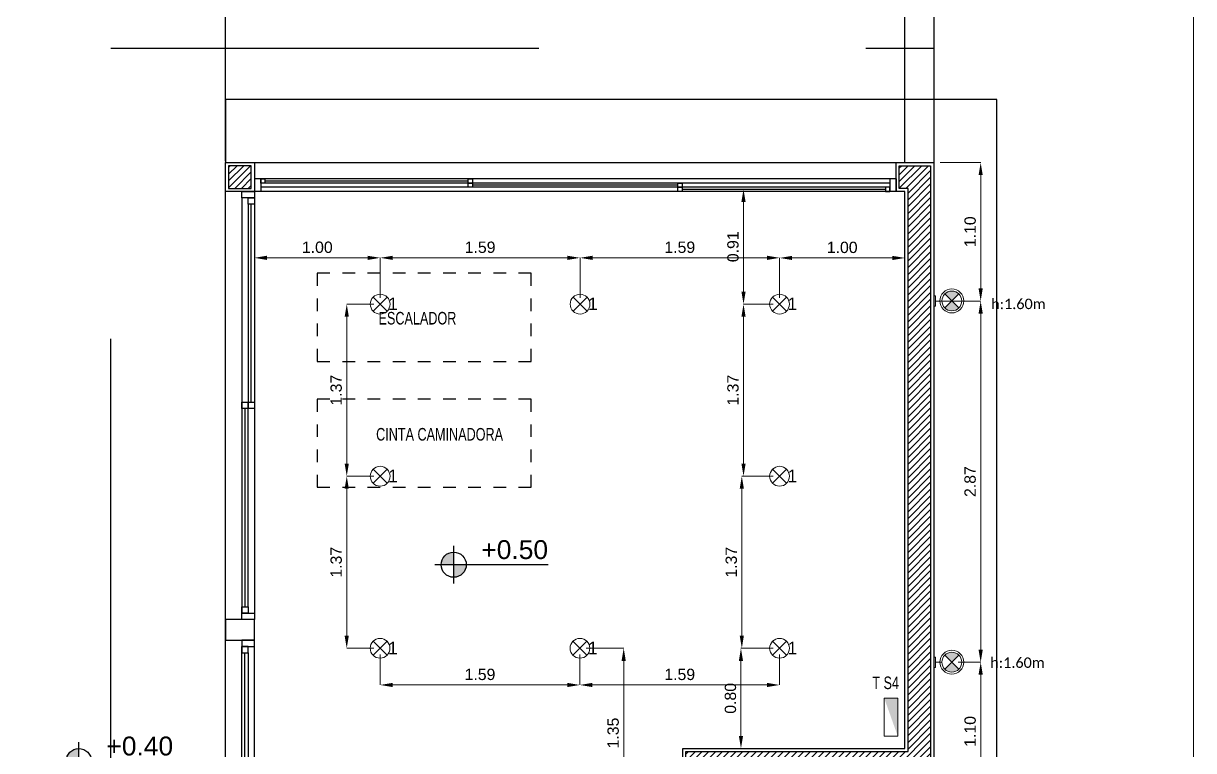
# Model space of a CAD drawing. Header units: millimetres. Extents: x 430 to 1353, y -204 to 152.
# Drawn here: x 448.39 to 457.69, y -38.63 to -32.85 of the extents above; entities that cross this region are included whole.
import ezdxf
from ezdxf.enums import TextEntityAlignment as Align

# ---------------------------------------------------------------- set-up
doc = ezdxf.new("R2010")
doc.units = ezdxf.units.MM
doc.linetypes.add('DASHED', pattern=[0.3, 0.17, -0.13])
doc.linetypes.add('HIDDENX3', pattern=[0.15, 0.1, -0.05])
doc.layers.get('0').update_dxf_attribs({"color": 250})
doc.layers.get('Defpoints').update_dxf_attribs({"color": 252})
for name, color, linetype in [('AN - Designacion Nivel 1-50', 252, 'Continuous'), ('AR - Carpinteria', 252, 'Continuous'), ('AR - Ht', 252, 'Continuous'), ('AR - Proyeccion', 252, 'DASHED'), ('AR - Vista 05', 252, 'Continuous'), ('AR - Vista 1', 252, 'Continuous'), ('AR - Vista 2', 252, 'Continuous'), ('AR - Vista 4', 252, 'Continuous'), ('ER-AA', 252, 'HIDDENX3')]:
    doc.layers.add(name, color=color, linetype=linetype)
for name, color, linetype, lineweight in [('ND-Apliques', 1, 'Continuous', 15), ('ND-Cotas', 252, 'Continuous', 9), ('ND-GLOBAL_Notas', 252, 'Continuous', 9), ('ND-TABLEROS', 1, 'Continuous', 9)]:
    doc.layers.add(name, color=color, linetype=linetype, lineweight=lineweight)
doc.styles.add('50-TXT', font='GOTHIC.TTF', dxfattribs={"width": 0.75, "height": 0.1})
doc.styles.add('Cota General 1 50', font='arial.ttf')
doc.styles.add('IMPLANTACION', font='arial.ttf', dxfattribs={"height": 0.3})
doc.styles.get("Standard").update_dxf_attribs({"font": 'arial.ttf'})
doc.styles.add('Texto Simbolos 1 50', font='arial.ttf', dxfattribs={"height": 0.15})
doc.dimstyles.new('Copia de Cota General 1 50 ND', dxfattribs={"dimtxt": 0.09, "dimasz": 0.1, "dimexe": 0, "dimexo": 0.05, "dimgap": 0.0375, "dimtad": 1, "dimzin": 0, "dimdsep": 46, "dimtxsty": 'Cota General 1 50', "dimcen": 0.225, "dimdle": 0.1, "dimclrd": 256, "dimclre": 256, "dimclrt": 1, "dimadec": 0, "dimazin": 0, "dimtfac": 1, "dimtix": 1, "dimtmove": 2, "dimatfit": 3, "dimfxl": 1, "dimtolj": 1, "dimtzin": 0, "dimlwd": -1, "dimlwe": -1, "dimarcsym": 0})

# ---------------------------------------------------------------- blocks, each defined once
blk = doc.blocks.new('Aplique_ext_caja 7x7')
for p, q in [((-0.0556, 0.0556), (0.0556, -0.0556)), ((-0.0556, -0.0556), (0.0556, 0.0556))]:
    blk.add_line(p, q)
blk.add_circle((0, 0), 0.0786)
blk = doc.blocks.new('*U454')
blk.add_blockref('Aplique_ext_caja 7x7', (0, 0))
at = {"insert": (0.0634, 0.0523), "char_height": 0.1, "attachment_point": 1, "style": 'IMPLANTACION'}
blk.add_mtext_dynamic_manual_height_columns('1', width=0.080108, gutter_width=0.5582, heights=[0], dxfattribs=at)
blk = doc.blocks.new('*U455')
blk.add_blockref('Aplique_ext_caja 7x7', (0, 0))
at = {"insert": (0.0634, 0.0523), "char_height": 0.1, "attachment_point": 1, "style": 'IMPLANTACION'}
blk.add_mtext_dynamic_manual_height_columns('1', width=0.080108, gutter_width=0.5582, heights=[0], dxfattribs=at)
blk = doc.blocks.new('*U456')
blk.add_blockref('Aplique_ext_caja 7x7', (0, 0))
at = {"insert": (0.0634, 0.0523), "char_height": 0.1, "attachment_point": 1, "style": 'IMPLANTACION'}
blk.add_mtext_dynamic_manual_height_columns('1', width=0.080108, gutter_width=0.5582, heights=[0], dxfattribs=at)
blk = doc.blocks.new('*U457')
blk.add_blockref('Aplique_ext_caja 7x7', (0, 0))
at = {"insert": (0.0634, 0.0523), "char_height": 0.1, "attachment_point": 1, "style": 'IMPLANTACION'}
blk.add_mtext_dynamic_manual_height_columns('1', width=0.080108, gutter_width=0.5582, heights=[0], dxfattribs=at)
blk = doc.blocks.new('*U458')
blk.add_blockref('Aplique_ext_caja 7x7', (0, 0))
at = {"insert": (0.0634, 0.0523), "char_height": 0.1, "attachment_point": 1, "style": 'IMPLANTACION'}
blk.add_mtext_dynamic_manual_height_columns('1', width=0.080108, gutter_width=0.5582, heights=[0], dxfattribs=at)
blk = doc.blocks.new('*U459')
blk.add_blockref('Aplique_ext_caja 7x7', (0, 0))
at = {"insert": (0.0634, 0.0523), "char_height": 0.1, "attachment_point": 1, "style": 'IMPLANTACION'}
blk.add_mtext_dynamic_manual_height_columns('1', width=0.080108, gutter_width=0.5582, heights=[0], dxfattribs=at)
blk = doc.blocks.new('*U460')
blk.add_blockref('Aplique_ext_caja 7x7', (0, 0))
at = {"insert": (0.0634, 0.0523), "char_height": 0.1, "attachment_point": 1, "style": 'IMPLANTACION'}
blk.add_mtext_dynamic_manual_height_columns('1', width=0.080108, gutter_width=0.5582, heights=[0], dxfattribs=at)
blk = doc.blocks.new('*U389')
blk.add_blockref('Aplique_ext_caja 7x7', (0, 0))
at = {"insert": (0.0634, 0.0523), "char_height": 0.1, "attachment_point": 1, "style": 'IMPLANTACION'}
blk.add_mtext_dynamic_manual_height_columns('1', width=0.080108, gutter_width=0.5582, heights=[0], dxfattribs=at)
blk = doc.blocks.new('Designacion Nivel Planta 1 50')
h = blk.add_hatch(color=256)
h.dxf.hatch_style = 1
h.paths.add_polyline_path([(0, 0.1, 0.414214), (-0.1, 0), (0, 0)])
h.paths.add_polyline_path([(0.1, 0), (0, 0), (0, -0.1, 0.414214)])
for p, q in [((0, -0.15), (0, 0.15)), ((0.75, 0), (-0.15, 0))]:
    blk.add_line(p, q)
blk.add_circle((0, 0), 0.1)
at = {"style": 'Texto Simbolos 1 50'}
blk.add_attdef('NIVEL', text='', height=0.15, dxfattribs=at).set_placement((0.75, 0), align=Align.BOTTOM_RIGHT)
blk = doc.blocks.new('*U493')
at = {"color": 8}
for p, q in [((1.675, 0.025), (0.1, 0.025)), ((1.725, 0.075), (3.3, 0.075))]:
    blk.add_line(p, q, dxfattribs=at)
at = {"layer": 'AR - Carpinteria'}
for p, q in [((0.05, 0.1), (3.35, 0.1)), ((0.05, 0), (3.35, 0)), ((0.1, 0.05), (1.675, 0.05)), ((3.3, 0.05), (1.725, 0.05))]:
    blk.add_line(p, q, dxfattribs=at)
for points in [[(0, 0), (0.05, 0), (0.05, 0.1), (0, 0.1)], [(1.725, 0.1), (1.675, 0.1), (1.675, 0.05), (1.725, 0.05)], [(3.35, 0.1), (3.3, 0.1), (3.3, 0.05), (3.35, 0.05)], [(3.35, 0), (3.4, 0), (3.4, 0.1), (3.35, 0.1)], [(0.05, 0), (0.1, 0), (0.1, 0.05), (0.05, 0.05)], [(1.675, 0), (1.725, 0), (1.725, 0.05), (1.675, 0.05)]]:
    blk.add_lwpolyline(points, close=True, dxfattribs=at)
blk = doc.blocks.new('*U495')
for p, q in [((0, 0.1), (5.1, 0.1)), ((0, 0.1), (0, 0)), ((0.05, 0.1), (0.05, 0)), ((5.05, 0.1), (5.05, 0)), ((5.1, 0.1), (5.1, 0)), ((0, 0), (5.1, 0)), ((0.05, 0.0667), (5.05, 0.0667)), ((0.05, 0.0333), (5.05, 0.0333))]:
    blk.add_line(p, q)
at = {"color": 8}
for p, q in [((0.0833, 0.0167), (1.7, 0.0167)), ((1.7333, 0.05), (3.3667, 0.05)), ((3.4, 0.0833), (5.0167, 0.0833))]:
    blk.add_line(p, q, dxfattribs=at)
for points in [[(3.3667, 0.0667), (3.4, 0.0667), (3.4, 0.1), (3.3667, 0.1)], [(5.0167, 0.0667), (5.05, 0.0667), (5.05, 0.1), (5.0167, 0.1)], [(0.0833, 0), (0.05, 0), (0.05, 0.0333), (0.0833, 0.0333)], [(1.7, 0.0333), (1.7333, 0.0333), (1.7333, 0.0667), (1.7, 0.0667)], [(1.7, 0), (1.7333, 0), (1.7333, 0.0333), (1.7, 0.0333)], [(3.3667, 0.0333), (3.4, 0.0333), (3.4, 0.0667), (3.3667, 0.0667)]]:
    blk.add_lwpolyline(points, close=True)
blk = doc.blocks.new('PLANTA BAJA')
at = {"layer": 'AR - Ht', "true_color": 0x383838, "transparency": 33554610}
h = blk.add_hatch(dxfattribs=at)
h.set_pattern_fill('ANSI31', color=250, scale=0.012)
h.set_pattern_definition([(45, (-605.2518, -51.777135), (-0.0269407684, 0.0269407684), [])])
h.paths.add_polyline_path([(23.605, 24.735), (23.425, 24.735), (23.425, 24.69), (22.52, 24.69), (22.52, 24.6304), (22.7591, 24.6304), (22.7591, 24.5804), (22.52, 24.5804), (22.52, 24.52), (23.425, 24.52), (23.425, 24.45), (23.605, 24.45)])
h.paths.add_polyline_path([(18.205, 30.805), (18.025, 30.805), (18.025, 30.625), (18.205, 30.625)])
h.paths.add_polyline_path([(0.205, 16.225), (1.215, 16.225), (1.215, 16.405), (0.025, 16.405), (0.025, 10.52), (0.205, 10.52), (0.205, 11.8904), (0.205, 13.0025), (1.1975, 13.0025), (1.1975, 13.0679), (0.5175, 13.0679), (0.5175, 13.1179), (1.1975, 13.1179), (1.1975, 13.1825), (0.205, 13.1825), (0.205, 14.9569), (0.82, 14.9569), (0.82, 15.0769), (0.205, 15.0769)])
h.paths.add_polyline_path([(4.45, 16.405), (2.165, 16.405), (2.165, 16.225), (3.625, 16.225), (3.625, 13.1825), (2.6375, 13.1825), (2.6375, 13.1179), (3.3175, 13.1179), (3.3175, 13.0679), (2.6375, 13.0679), (2.6375, 13.0025), (3.625, 13.0025), (3.625, 12.015), (3.805, 12.015), (3.805, 16.225), (4.45, 16.225)])
h.paths.add_polyline_path([(7.455, 16.405), (5.5, 16.405), (5.5, 16.225), (7.455, 16.225)])
h.paths.add_polyline_path([(7.34, 11.005), (3.805, 11.005), (3.805, 11.075), (3.625, 11.075), (3.625, 10.825), (4.155, 10.825), (4.155, 8.47), (3.625, 8.47), (3.625, 8.35), (4.275, 8.35), (4.275, 10.825), (7.22, 10.825), (7.22, 7.405), (7.225, 7.405), (7.225, 0.025), (7.405, 0.025), (7.405, 7.225), (7.475, 7.225), (7.475, 7.405), (7.34, 7.405)])
h.paths.add_polyline_path([(3.805, 7.405), (2.615, 7.405), (2.615, 7.8154), (2.495, 7.8154), (2.495, 7.405), (0.205, 7.405), (0.205, 7.96), (0.025, 7.96), (0.025, 0.025), (0.205, 0.025), (0.205, 7.225), (3.805, 7.225)])
h.paths.add_polyline_path([(11.69, 7.405), (9.89, 7.405), (9.725, 7.405), (9.725, 7.225), (11.69, 7.225)])
h.paths.add_polyline_path([(14.62, 11.005), (10.81, 11.005), (10.81, 10.825), (14.62, 10.825)])
h.paths.add_polyline_path([(18.225, 11.005), (15.875, 11.005), (15.875, 10.825), (18.055, 10.825), (18.055, 9.505), (17.475, 9.505), (17.475, 9.175), (17.215, 9.175), (17.215, 9.055), (18.055, 9.055), (18.055, 7.405), (17.47, 7.405), (17.47, 7.225), (18.035, 7.225), (18.195, 7.225), (18.22, 7.225), (18.22, 7.405), (18.175, 7.405), (18.175, 10.825), (18.225, 10.825)])
h.paths.add_polyline_path([(18.055, 9.425), (18.055, 9.175), (17.555, 9.175), (17.555, 9.425)], flags=16)
h.paths.add_polyline_path([(16.42, 7.405), (16.375, 7.405), (16.375, 9.95), (16.255, 9.95), (16.255, 7.405), (13.74, 7.405), (13.74, 7.225), (14.29, 7.225), (14.29, 5.415), (14.74, 5.415), (14.74, 7.225), (16.395, 7.225), (16.42, 7.2251)])
h.paths.add_polyline_path([(23.605, 16.405), (21.57, 16.405), (21.57, 16.225), (23.425, 16.225), (23.425, 11.685), (19.375, 11.685), (19.375, 12.365), (19.255, 12.365), (19.17, 12.365), (19.17, 12.245), (19.255, 12.245), (19.255, 11.005), (19.165, 11.005), (19.165, 10.825), (19.375, 10.825), (19.375, 11.565), (23.425, 11.565), (23.425, 7.405), (21.57, 7.405), (21.57, 7.225), (23.605, 7.225)])
h.paths.add_polyline_path([(18.22, 16.405), (17.91, 16.405), (17.91, 16.225), (18.055, 16.225), (18.055, 12.25), (18.22, 12.25), (18.22, 12.36), (18.175, 12.36), (18.175, 16.225), (18.22, 16.225)])
h.paths.add_polyline_path([(21.77, 23.57), (20.7625, 23.57), (20.7625, 23.535), (21.3625, 23.535), (21.3625, 23.435), (20.7625, 23.435), (20.7625, 23.4), (21.66, 23.4), (21.66, 23.165), (21.77, 23.165)])
h.paths.add_polyline_path([(18.9175, 23.535), (19.5125, 23.535), (19.5125, 23.57), (18.215, 23.57), (18.215, 23.615), (18.025, 23.615), (18.025, 19.825), (18.23, 19.825), (18.255, 19.825), (18.255, 20.005), (18.205, 20.005), (18.205, 23.4), (19.5125, 23.4), (19.5125, 23.435), (18.9175, 23.435)])
h.paths.add_polyline_path([(23.605, 30.805), (23.355, 30.805), (23.355, 30.625), (23.425, 30.625), (23.425, 26.15), (21.66, 26.15), (21.66, 24.52), (21.77, 24.52), (21.77, 26.04), (23.425, 26.04), (23.425, 25.785), (23.605, 25.785)])
h.paths.add_polyline_path([(3.825, 20.005), (2.3749, 20.005), (2.3749, 20.055), (2.265, 20.055), (2.265, 20.005), (0.205, 20.005), (0.205, 20.055), (0.025, 20.055), (0.025, 19.825), (3.825, 19.825)])
h.paths.add_polyline_path([(5.605, 23.61), (5.425, 23.61), (5.425, 20.005), (5.375, 20.005), (5.375, 19.825), (5.4, 19.825), (5.605, 19.825)])
h.paths.add_polyline_path([(5.605, 30.805), (5.425, 30.805), (5.425, 30.625), (5.605, 30.625)])
h.paths.add_polyline_path([(0.21, 21.41), (0.21, 21.66), (0.36, 21.66), (0.36, 21.41)], flags=16)
h.paths.add_polyline_path([(0.435, 21.66), (2.2649, 21.66), (2.2649, 20.905), (2.3749, 20.905), (2.3749, 21.66), (4.055, 21.66), (4.055, 20.96), (4.165, 20.96), (4.165, 21.635), (4.165, 22.685), (4.015, 22.685), (4.015, 21.77), (1.965, 21.77), (1.965, 22.685), (1.815, 22.685), (1.815, 21.77), (0.42, 21.77), (0.205, 21.77), (0.205, 30.625), (0.275, 30.625), (0.275, 30.805), (0.23, 30.805), (0.025, 30.805), (0.025, 21.085), (0.205, 21.085), (0.205, 21.335), (0.435, 21.335)])
h.paths.add_polyline_path([(1.995, 8.7404), (1.995, 9.055), (2.445, 9.055), (2.445, 8.7404)], flags=16)
h.paths.add_polyline_path([(2.615, 9.035), (2.615, 9.175), (0.205, 9.175), (0.205, 9.47), (0.025, 9.47), (0.025, 9.035), (0.025, 9.01), (0.205, 9.01), (0.205, 9.055), (1.915, 9.055), (1.915, 8.6604), (2.615, 8.6604)])
h.paths.add_polyline_path([(23.425, 21.935), (23.17, 21.935), (23.17, 22.09), (23.425, 22.09)], flags=16)
h.paths.add_polyline_path([(23.605, 23.4), (23.425, 23.4), (23.425, 23.335), (22.62, 23.335), (22.62, 23.2754), (22.8591, 23.2754), (22.8591, 23.2254), (22.62, 23.2254), (22.62, 23.165), (23.425, 23.165), (23.425, 22.165), (23.095, 22.165), (23.095, 21.935), (21.795, 21.935), (21.66, 21.935), (21.66, 21.865), (21.795, 21.865), (23.425, 21.865), (23.425, 20.005), (21.77, 20.005), (21.77, 21.115), (21.66, 21.115), (21.66, 20.005), (21.605, 20.005), (21.605, 19.825), (21.64, 19.825), (23.605, 19.825)])
at = {"layer": 'AR - Carpinteria'}
for p, q in [((18.23, 30.83), (23.33, 30.83)), ((18, 23.635), (18, 30.6))]:
    blk.add_line(p, q, dxfattribs=at)
blk.add_lwpolyline([(18.23, 27.2), (18, 27.2), (18, 27.035), (18.23, 27.035)], close=True, dxfattribs=at)
at = {"layer": 'AR - Proyeccion', "ltscale": 20}
blk.add_lwpolyline([(0, 30.83), (0, 31.74), (6.52, 31.74), (6.52, 20.03), (17.09, 20.03), (17.09, 31.74), (23.63, 31.74), (23.63, 30.83)], dxfattribs=at)
at = {"layer": 'AR - Vista 05'}
blk.add_lwpolyline([(18, 30.6), (18, 30.83), (18.23, 30.83), (18.23, 30.6)], close=True, dxfattribs=at)
blk.add_lwpolyline([(23.4, 25.76), (23.4, 26.015), (21.795, 26.015), (21.795, 24.495), (21.635, 24.495), (21.635, 26.175), (23.4, 26.175), (23.4, 30.6), (23.33, 30.6), (23.33, 30.83), (23.63, 30.83), (23.63, 25.76)], dxfattribs=at)
at = {"layer": 'AR - Vista 1'}
blk.add_lwpolyline([(18.23, 19.3), (24.13, 19.3), (24.13, 30.83), (24.13, 31.33), (18, 31.33), (18, 30.83)], dxfattribs=at)
at = {"layer": 'AR - Vista 2'}
blk.add_line((23.4, 30.83), (23.4, 35.99), dxfattribs=at)
for points in [[(23.39, 36.24), (23.63, 36.24), (23.63, 30.83)], [(18, 30.84), (18, 35.99)]]:
    blk.add_lwpolyline(points, dxfattribs=at)
at = {"layer": 'AR - Vista 4'}
for points in [[(18.205, 30.625), (18.205, 30.805), (18.025, 30.805), (18.025, 30.625)], [(23.605, 25.785), (23.425, 25.785), (23.425, 26.04), (21.77, 26.04), (21.77, 24.52), (21.66, 24.52), (21.66, 26.15), (23.425, 26.15), (23.425, 30.625), (23.355, 30.625), (23.355, 30.805), (23.605, 30.805)]]:
    blk.add_lwpolyline(points, close=True, dxfattribs=at)
at = {"layer": 'AR - Carpinteria', "xscale": -1}
blk.add_blockref('*U495', (23.33, 30.6), dxfattribs=at)
at = {"layer": 'AR - Carpinteria', "xscale": -1.000000000000024, "rotation": 90}
blk.add_blockref('*U493', (18.23, 30.6), dxfattribs=at)
at = {"layer": 'AR - Carpinteria', "rotation": 90}
blk.add_blockref('*U493', (18.23, 23.635), dxfattribs=at)
blk = doc.blocks.new('*D632')
at = {"layer": 'Defpoints', "color": 0, "transparency": 16777216}
for p in [(452.8111, -34.7151), (452.8111, -35.0831), (454.3969, -35.0831)]:
    blk.add_point(p, dxfattribs=at)
at = {"layer": 'ND-Cotas', "transparency": 16777216}
for p, q in [((452.8111, -35.0331), (452.8111, -34.7151)), ((454.2969, -34.7151), (452.9111, -34.7151)), ((454.3969, -35.0331), (454.3969, -34.7151))]:
    blk.add_line(p, q, dxfattribs=at)
for points in [[(452.9111, -34.6985), (452.9111, -34.7318), (452.8111, -34.7151)], [(454.2969, -34.6985), (454.2969, -34.7318), (454.3969, -34.7151)]]:
    blk.add_solid(points, dxfattribs=at)
at = {"layer": 'ND-Cotas', "color": 1, "transparency": 16777216, "insert": (453.604, -34.6317), "char_height": 0.09, "attachment_point": 5, "style": 'Cota General 1 50'}
blk.add_mtext('\\A1;1.59', dxfattribs=at)
blk = doc.blocks.new('*D633')
at = {"layer": 'Defpoints', "color": 0, "transparency": 16777216}
for p in [(451.2227, -34.7151), (451.2227, -35.0831), (452.8111, -35.0831)]:
    blk.add_point(p, dxfattribs=at)
at = {"layer": 'ND-Cotas', "transparency": 16777216}
for p, q in [((451.2227, -35.0331), (451.2227, -34.7151)), ((452.7111, -34.7151), (451.3227, -34.7151)), ((452.8111, -35.0331), (452.8111, -34.7151))]:
    blk.add_line(p, q, dxfattribs=at)
for points in [[(451.3227, -34.6985), (451.3227, -34.7318), (451.2227, -34.7151)], [(452.7111, -34.6985), (452.7111, -34.7318), (452.8111, -34.7151)]]:
    blk.add_solid(points, dxfattribs=at)
at = {"layer": 'ND-Cotas', "color": 1, "transparency": 16777216, "insert": (452.0169, -34.6317), "char_height": 0.09, "attachment_point": 5, "style": 'Cota General 1 50'}
blk.add_mtext('\\A1;1.59', dxfattribs=at)
blk = doc.blocks.new('*D634')
at = {"layer": 'Defpoints', "color": 0, "transparency": 16777216}
for p in [(450.2229, -34.7151), (451.2227, -35.0831), (450.2229, -35.863)]:
    blk.add_point(p, dxfattribs=at)
at = {"layer": 'ND-Cotas', "transparency": 16777216}
for p, q in [((450.2229, -35.813), (450.2229, -34.7151)), ((451.1227, -34.7151), (450.3229, -34.7151)), ((451.2227, -35.0331), (451.2227, -34.7151))]:
    blk.add_line(p, q, dxfattribs=at)
for points in [[(450.3229, -34.6985), (450.3229, -34.7318), (450.2229, -34.7151)], [(451.1227, -34.6985), (451.1227, -34.7318), (451.2227, -34.7151)]]:
    blk.add_solid(points, dxfattribs=at)
at = {"layer": 'ND-Cotas', "color": 1, "transparency": 16777216, "insert": (450.7228, -34.6317), "char_height": 0.09, "attachment_point": 5, "style": 'Cota General 1 50'}
blk.add_mtext('\\A1;1.00', dxfattribs=at)
blk = doc.blocks.new('*D635')
at = {"layer": 'Defpoints', "color": 0, "transparency": 16777216}
for p in [(455.3929, -34.188), (455.3929, -34.716), (454.3969, -35.0831)]:
    blk.add_point(p, dxfattribs=at)
at = {"layer": 'ND-Cotas', "transparency": 16777216}
for p, q in [((455.3929, -34.238), (455.3929, -34.716)), ((454.3969, -35.0331), (454.3969, -34.716)), ((454.4969, -34.716), (455.2929, -34.716))]:
    blk.add_line(p, q, dxfattribs=at)
for points in [[(454.4969, -34.6994), (454.4969, -34.7327), (454.3969, -34.716)], [(455.2929, -34.6994), (455.2929, -34.7327), (455.3929, -34.716)]]:
    blk.add_solid(points, dxfattribs=at)
at = {"layer": 'ND-Cotas', "color": 1, "transparency": 16777216, "insert": (454.8949, -34.6326), "char_height": 0.09, "attachment_point": 5, "style": 'Cota General 1 50'}
blk.add_mtext('\\A1;1.00', dxfattribs=at)
blk = doc.blocks.new('*D636')
at = {"layer": 'Defpoints', "color": 0, "transparency": 16777216}
for p in [(454.1105, -34.1713), (454.4312, -34.1713), (454.3969, -35.0831)]:
    blk.add_point(p, dxfattribs=at)
at = {"layer": 'ND-Cotas', "transparency": 16777216}
for p, q in [((454.3812, -34.1713), (454.1105, -34.1713)), ((454.1105, -34.9831), (454.1105, -34.2713)), ((454.3469, -35.0831), (454.1105, -35.0831))]:
    blk.add_line(p, q, dxfattribs=at)
for points in [[(454.0938, -34.2713), (454.1271, -34.2713), (454.1105, -34.1713)], [(454.0938, -34.9831), (454.1271, -34.9831), (454.1105, -35.0831)]]:
    blk.add_solid(points, dxfattribs=at)
at = {"layer": 'ND-Cotas', "color": 1, "transparency": 16777216, "insert": (454.027, -34.6272), "char_height": 0.09, "attachment_point": 5, "rotation": 90, "style": 'Cota General 1 50'}
blk.add_mtext('\\A1;0.91', dxfattribs=at)
blk = doc.blocks.new('*D637')
at = {"layer": 'Defpoints', "color": 0, "transparency": 16777216}
for p in [(454.3969, -37.8174), (454.0902, -38.613), (454.5104, -38.613)]:
    blk.add_point(p, dxfattribs=at)
at = {"layer": 'ND-Cotas', "transparency": 16777216}
for p, q in [((454.3469, -37.8174), (454.0902, -37.8174)), ((454.0902, -37.9174), (454.0902, -38.513)), ((454.4604, -38.613), (454.0902, -38.613))]:
    blk.add_line(p, q, dxfattribs=at)
for points in [[(454.0735, -37.9174), (454.1069, -37.9174), (454.0902, -37.8174)], [(454.0735, -38.513), (454.1069, -38.513), (454.0902, -38.613)]]:
    blk.add_solid(points, dxfattribs=at)
at = {"layer": 'ND-Cotas', "color": 1, "transparency": 16777216, "insert": (454.0068, -38.2152), "char_height": 0.09, "attachment_point": 5, "rotation": 90, "style": 'Cota General 1 50'}
blk.add_mtext('\\A1;0.80', dxfattribs=at)
blk = doc.blocks.new('*D638')
at = {"layer": 'Defpoints', "color": 0, "transparency": 16777216}
for p in [(454.097, -36.4502), (454.3969, -36.4502), (454.3969, -37.8174)]:
    blk.add_point(p, dxfattribs=at)
at = {"layer": 'ND-Cotas', "transparency": 16777216}
for p, q in [((454.3469, -36.4502), (454.097, -36.4502)), ((454.097, -37.7174), (454.097, -36.5502)), ((454.3469, -37.8174), (454.097, -37.8174))]:
    blk.add_line(p, q, dxfattribs=at)
for points in [[(454.0803, -36.5502), (454.1136, -36.5502), (454.097, -36.4502)], [(454.0803, -37.7174), (454.1136, -37.7174), (454.097, -37.8174)]]:
    blk.add_solid(points, dxfattribs=at)
at = {"layer": 'ND-Cotas', "color": 1, "transparency": 16777216, "insert": (454.0135, -37.1338), "char_height": 0.09, "attachment_point": 5, "rotation": 90, "style": 'Cota General 1 50'}
blk.add_mtext('\\A1;1.37', dxfattribs=at)
blk = doc.blocks.new('*D639')
at = {"layer": 'Defpoints', "color": 0, "transparency": 16777216}
for p in [(454.1105, -35.0831), (454.3969, -35.0831), (454.3969, -36.4502)]:
    blk.add_point(p, dxfattribs=at)
at = {"layer": 'ND-Cotas', "transparency": 16777216}
for p, q in [((454.3469, -35.0831), (454.1105, -35.0831)), ((454.1105, -36.3502), (454.1105, -35.1831)), ((454.3469, -36.4502), (454.1105, -36.4502))]:
    blk.add_line(p, q, dxfattribs=at)
for points in [[(454.0938, -35.1831), (454.1271, -35.1831), (454.1105, -35.0831)], [(454.0938, -36.3502), (454.1271, -36.3502), (454.1105, -36.4502)]]:
    blk.add_solid(points, dxfattribs=at)
at = {"layer": 'ND-Cotas', "color": 1, "transparency": 16777216, "insert": (454.027, -35.7667), "char_height": 0.09, "attachment_point": 5, "rotation": 90, "style": 'Cota General 1 50'}
blk.add_mtext('\\A1;1.37', dxfattribs=at)
blk = doc.blocks.new('*D640')
at = {"layer": 'Defpoints', "color": 0, "transparency": 16777216}
for p in [(452.8102, -37.8174), (454.3969, -37.8174), (452.8102, -38.1088)]:
    blk.add_point(p, dxfattribs=at)
at = {"layer": 'ND-Cotas', "transparency": 16777216}
for p, q in [((452.8102, -37.8674), (452.8102, -38.1088)), ((454.3969, -37.8674), (454.3969, -38.1088)), ((454.2969, -38.1088), (452.9102, -38.1088))]:
    blk.add_line(p, q, dxfattribs=at)
for points in [[(452.9102, -38.0921), (452.9102, -38.1254), (452.8102, -38.1088)], [(454.2969, -38.0921), (454.2969, -38.1254), (454.3969, -38.1088)]]:
    blk.add_solid(points, dxfattribs=at)
at = {"layer": 'ND-Cotas', "color": 1, "transparency": 16777216, "insert": (453.6036, -38.0253), "char_height": 0.09, "attachment_point": 5, "style": 'Cota General 1 50'}
blk.add_mtext('\\A1;1.59', dxfattribs=at)
blk = doc.blocks.new('*D641')
at = {"layer": 'Defpoints', "color": 0, "transparency": 16777216}
for p in [(451.2219, -37.8174), (452.8102, -37.8174), (451.2219, -38.1088)]:
    blk.add_point(p, dxfattribs=at)
at = {"layer": 'ND-Cotas', "transparency": 16777216}
for p, q in [((451.2219, -37.8674), (451.2219, -38.1088)), ((452.8102, -37.8674), (452.8102, -38.1088)), ((452.7102, -38.1088), (451.3219, -38.1088))]:
    blk.add_line(p, q, dxfattribs=at)
for points in [[(451.3219, -38.0921), (451.3219, -38.1254), (451.2219, -38.1088)], [(452.7102, -38.0921), (452.7102, -38.1254), (452.8102, -38.1088)]]:
    blk.add_solid(points, dxfattribs=at)
at = {"layer": 'ND-Cotas', "color": 1, "transparency": 16777216, "insert": (452.016, -38.0253), "char_height": 0.09, "attachment_point": 5, "style": 'Cota General 1 50'}
blk.add_mtext('\\A1;1.59', dxfattribs=at)
blk = doc.blocks.new('*D644')
at = {"layer": 'Defpoints', "color": 0, "transparency": 16777216}
for p in [(451.2227, -35.0831), (450.957, -36.4502), (451.2227, -36.4502)]:
    blk.add_point(p, dxfattribs=at)
at = {"layer": 'ND-Cotas', "transparency": 16777216}
for p, q in [((451.1727, -35.0831), (450.957, -35.0831)), ((450.957, -35.1831), (450.957, -36.3502)), ((451.1727, -36.4502), (450.957, -36.4502))]:
    blk.add_line(p, q, dxfattribs=at)
for points in [[(450.9403, -35.1831), (450.9736, -35.1831), (450.957, -35.0831)], [(450.9403, -36.3502), (450.9736, -36.3502), (450.957, -36.4502)]]:
    blk.add_solid(points, dxfattribs=at)
at = {"layer": 'ND-Cotas', "color": 1, "transparency": 16777216, "insert": (450.8735, -35.7667), "char_height": 0.09, "attachment_point": 5, "rotation": 90, "style": 'Cota General 1 50'}
blk.add_mtext('\\A1;1.37', dxfattribs=at)
blk = doc.blocks.new('*D645')
at = {"layer": 'Defpoints', "color": 0, "transparency": 16777216}
for p in [(451.2227, -36.4502), (450.957, -37.8174), (451.2219, -37.8174)]:
    blk.add_point(p, dxfattribs=at)
at = {"layer": 'ND-Cotas', "transparency": 16777216}
for p, q in [((451.1727, -36.4502), (450.957, -36.4502)), ((450.957, -36.5502), (450.957, -37.7174)), ((451.1719, -37.8174), (450.957, -37.8174))]:
    blk.add_line(p, q, dxfattribs=at)
for points in [[(450.9403, -36.5502), (450.9736, -36.5502), (450.957, -36.4502)], [(450.9403, -37.7174), (450.9736, -37.7174), (450.957, -37.8174)]]:
    blk.add_solid(points, dxfattribs=at)
at = {"layer": 'ND-Cotas', "color": 1, "transparency": 16777216, "insert": (450.8735, -37.1338), "char_height": 0.09, "attachment_point": 5, "rotation": 90, "style": 'Cota General 1 50'}
blk.add_mtext('\\A1;1.37', dxfattribs=at)
blk = doc.blocks.new('Aplieque_Cielo-tierra')
h = blk.add_hatch(color=256)
h.dxf.hatch_style = 1
h.paths.add_polyline_path([(0.0004, 0.1432), (-0.0552, 0.1988, 0.293406), (-0.0733, 0.1157, 0.107717), (-0.0552, 0.0876)])
h.paths.add_polyline_path([(0.0741, 0.1706, 0.107717), (0.056, 0.1988), (0.0004, 0.1432), (0.056, 0.0876, 0.293406)])
for p, q in [((-0.0552, 0.1988), (0.056, 0.0876)), ((-0.0552, 0.0876), (0.056, 0.1988)), ((-0.0413, 0), (0.0413, 0)), ((-0.0003, 0.0645), (-0.0003, 0.0125))]:
    blk.add_line(p, q)
blk.add_lwpolyline([(-0.0413, 0), (0.041, 0), (0.041, 0.0125), (-0.0413, 0.0125)], close=True)
for radius in [0.0953, 0.0786]:
    blk.add_circle((0.0004, 0.1432), radius)
blk = doc.blocks.new('*D652')
at = {"layer": 'Defpoints', "color": 0, "transparency": 16777216}
for p in [(452.8102, -37.8174), (452.8102, -39.1638), (453.1582, -39.1638)]:
    blk.add_point(p, dxfattribs=at)
at = {"layer": 'ND-Cotas', "transparency": 16777216}
for p, q in [((452.8602, -37.8174), (453.1582, -37.8174)), ((453.1582, -37.9174), (453.1582, -39.0638)), ((452.8602, -39.1638), (453.1582, -39.1638))]:
    blk.add_line(p, q, dxfattribs=at)
for points in [[(453.1415, -37.9174), (453.1748, -37.9174), (453.1582, -37.8174)], [(453.1415, -39.0638), (453.1748, -39.0638), (453.1582, -39.1638)]]:
    blk.add_solid(points, dxfattribs=at)
at = {"layer": 'ND-Cotas', "color": 1, "transparency": 16777216, "insert": (453.0747, -38.4906), "char_height": 0.09, "attachment_point": 5, "rotation": 90, "style": 'Cota General 1 50'}
blk.add_mtext('\\A1;1.35', dxfattribs=at)
blk = doc.blocks.new('*D675')
at = {"layer": 'Defpoints', "color": 0, "transparency": 16777216}
for p in [(455.6229, -33.958), (455.6229, -35.0581), (455.9954, -35.0581)]:
    blk.add_point(p, dxfattribs=at)
at = {"layer": 'ND-Cotas', "transparency": 16777216}
for p, q in [((455.6729, -33.958), (455.9954, -33.958)), ((455.9954, -34.058), (455.9954, -34.9581)), ((455.6729, -35.0581), (455.9954, -35.0581))]:
    blk.add_line(p, q, dxfattribs=at)
for points in [[(455.9787, -34.058), (456.0121, -34.058), (455.9954, -33.958)], [(455.9787, -34.9581), (456.0121, -34.9581), (455.9954, -35.0581)]]:
    blk.add_solid(points, dxfattribs=at)
at = {"layer": 'ND-Cotas', "color": 1, "transparency": 16777216, "insert": (455.9119, -34.508), "char_height": 0.09, "attachment_point": 5, "rotation": 90, "style": 'Cota General 1 50'}
blk.add_mtext('\\A1;1.10', dxfattribs=at)
blk = doc.blocks.new('*D676')
at = {"layer": 'Defpoints', "color": 0, "transparency": 16777216}
for p in [(455.7665, -35.0581), (455.766, -37.9276), (455.9954, -37.9276)]:
    blk.add_point(p, dxfattribs=at)
at = {"layer": 'ND-Cotas', "transparency": 16777216}
for p, q in [((455.8165, -35.0581), (455.9954, -35.0581)), ((455.9954, -35.1581), (455.9954, -37.8276)), ((455.816, -37.9276), (455.9954, -37.9276))]:
    blk.add_line(p, q, dxfattribs=at)
for points in [[(455.9787, -35.1581), (456.0121, -35.1581), (455.9954, -35.0581)], [(455.9787, -37.8276), (456.0121, -37.8276), (455.9954, -37.9276)]]:
    blk.add_solid(points, dxfattribs=at)
at = {"layer": 'ND-Cotas', "color": 1, "transparency": 16777216, "insert": (455.9119, -36.4928), "char_height": 0.09, "attachment_point": 5, "rotation": 90, "style": 'Cota General 1 50'}
blk.add_mtext('\\A1;2.87', dxfattribs=at)
blk = doc.blocks.new('*D677')
at = {"layer": 'Defpoints', "color": 0, "transparency": 16777216}
for p in [(455.766, -37.9276), (455.6229, -39.028), (455.9954, -39.028)]:
    blk.add_point(p, dxfattribs=at)
at = {"layer": 'ND-Cotas', "transparency": 16777216}
for p, q in [((455.816, -37.9276), (455.9954, -37.9276)), ((455.9954, -38.0276), (455.9954, -38.928)), ((455.6729, -39.028), (455.9954, -39.028))]:
    blk.add_line(p, q, dxfattribs=at)
for points in [[(455.9787, -38.0276), (456.0121, -38.0276), (455.9954, -37.9276)], [(455.9787, -38.928), (456.0121, -38.928), (455.9954, -39.028)]]:
    blk.add_solid(points, dxfattribs=at)
at = {"layer": 'ND-Cotas', "color": 1, "transparency": 16777216, "insert": (455.9119, -38.4778), "char_height": 0.09, "attachment_point": 5, "rotation": 90, "style": 'Cota General 1 50'}
blk.add_mtext('\\A1;1.10', dxfattribs=at)

msp = doc.modelspace()

# ---------------------------------------------------------------- hatches: boundary and pattern name
at = {"layer": 'ND-TABLEROS'}
h = msp.add_hatch(color=256, dxfattribs=at)
h.dxf.hatch_style = 1
h.paths.add_polyline_path([(455.3364, -38.2127), (455.2287, -38.2127), (455.3364, -38.5155)])

# ---------------------------------------------------------------- linework, layer by layer
at = {"layer": 'ER-AA'}
for points in [[(450.7229, -35.538), (452.4229, -35.538), (452.4229, -34.838), (450.7229, -34.838), (450.7229, -35.538)], [(450.7229, -36.538), (452.4229, -36.538), (452.4229, -35.838), (450.7229, -35.838), (450.7229, -36.538)]]:
    msp.add_lwpolyline(points, dxfattribs=at)
at = {"layer": 'ND-GLOBAL_Notas'}
msp.add_lwpolyline([(430.0234, -25.4423), (457.6878, -25.4423), (457.6878, -66.7575), (430.0234, -66.7575)], close=True, dxfattribs=at)
at = {"layer": 'ND-TABLEROS'}
msp.add_lwpolyline([(455.2287, -38.5155), (455.3364, -38.5155), (455.3364, -38.2127), (455.2287, -38.2127)], close=True, dxfattribs=at)

# ---------------------------------------------------------------- block references
at = {"layer": 'AN - Designacion Nivel 1-50'}
for p, values in [((451.807, -37.1533), {'NIVEL': '+0.50'}), ((448.8272, -38.7137), {'NIVEL': '+0.40'})]:
    msp.add_blockref('Designacion Nivel Planta 1 50', p, dxfattribs=at).add_auto_attribs(values)
at = {"layer": 'AR - Vista 05'}
msp.add_blockref('PLANTA BAJA', (431.9929, -64.788), dxfattribs=at)
at = {"layer": 'ND-Apliques', "xscale": -1, "rotation": 270}
for p in [(455.6229, -35.058), (455.6229, -37.928)]:
    msp.add_blockref('Aplieque_Cielo-tierra', p, dxfattribs=at)
at = {"layer": 'ND-Apliques'}
for name, p in [('*U454', (451.2227, -35.0831)), ('*U457', (452.8111, -35.0831)), ('*U455', (454.3969, -35.0831)), ('*U460', (451.2227, -36.4502)), ('*U458', (454.3969, -36.4502)), ('*U459', (451.2219, -37.8174)), ('*U389', (452.8102, -37.8174)), ('*U456', (454.3969, -37.8174))]:
    msp.add_blockref(name, p, dxfattribs=at)

# ---------------------------------------------------------------- texts
at = {"layer": 'ER-AA', "style": '50-TXT', "width": 0.75}
for s, p in [('ESCALADOR', (451.2097, -35.2448)), ('CINTA CAMINADORA', (451.1906, -36.167))]:
    msp.add_text(s, height=0.1, dxfattribs=at).set_placement(p)
at = {"layer": 'ND-Cotas', "char_height": 0.09, "attachment_point": 1, "rotation": 0.00461}
for insert in [(456.0792, -35.04), (456.072, -37.8902)]:
    msp.add_mtext_dynamic_manual_height_columns('{\\fCalibri|b0|i0|c0|p34;\\H0.91667x;h:1.60m}', width=0.67411, gutter_width=10.291, heights=[0.1264], dxfattribs=dict(at, insert=insert))
at = {"layer": 'ND-TABLEROS', "style": '50-TXT', "width": 0.75}
msp.add_text('T S4', height=0.1, dxfattribs=at).set_placement((455.1343, -38.1417, 0))

# ---------------------------------------------------------------- dimensions: what is measured, and where the dimension line sits
at = {"layer": 'ND-Cotas'}
for base, p1, p2, picture, middle in [((455.9954, -35.0581), (455.6229, -33.958), (455.6229, -35.0581), '*D675', (455.9119, -34.508)), ((454.1105, -34.1713), (454.3969, -35.0831), (454.4312, -34.1713), '*D636', (454.027, -34.6272)), ((455.9954, -37.9276), (455.7665, -35.0581), (455.766, -37.9276), '*D676', (455.9119, -36.4928)), ((450.957, -36.4502), (451.2227, -35.0831), (451.2227, -36.4502), '*D644', (450.8735, -35.7667)), ((454.1105, -35.0831), (454.3969, -36.4502), (454.3969, -35.0831), '*D639', (454.027, -35.7667)), ((450.957, -37.8174), (451.2227, -36.4502), (451.2219, -37.8174), '*D645', (450.8735, -37.1338)), ((454.097, -36.4502), (454.3969, -37.8174), (454.3969, -36.4502), '*D638', (454.0135, -37.1338)), ((453.1582, -39.1638), (452.8102, -37.8174), (452.8102, -39.1638), '*D652', (453.0747, -38.4906)), ((454.0902, -38.613), (454.3969, -37.8174), (454.5104, -38.613), '*D637', (454.0068, -38.2152)), ((455.9954, -39.028), (455.766, -37.9276), (455.6229, -39.028), '*D677', (455.9119, -38.4778))]:
    dim = msp.add_linear_dim(base=base, p1=p1, p2=p2, angle=90, dimstyle='Copia de Cota General 1 50 ND', dxfattribs=at)
    dim.commit()
    dim.dimension.update_dxf_attribs({"geometry": picture, "text_midpoint": middle})
for base, p1, p2, picture, middle in [((455.3929, -34.716), (454.3969, -35.0831), (455.3929, -34.188), '*D635', (454.8949, -34.6326)), ((450.2229, -34.7151), (451.2227, -35.0831), (450.2229, -35.863), '*D634', (450.7228, -34.6317)), ((451.2227, -34.7151), (452.8111, -35.0831), (451.2227, -35.0831), '*D633', (452.0169, -34.6317)), ((452.8111, -34.7151), (454.3969, -35.0831), (452.8111, -35.0831), '*D632', (453.604, -34.6317)), ((451.2219, -38.1088), (452.8102, -37.8174), (451.2219, -37.8174), '*D641', (452.016, -38.0253)), ((452.8102, -38.1088), (454.3969, -37.8174), (452.8102, -37.8174), '*D640', (453.6036, -38.0253))]:
    dim = msp.add_linear_dim(base=base, p1=p1, p2=p2, dimstyle='Copia de Cota General 1 50 ND', dxfattribs=at)
    dim.commit()
    dim.dimension.update_dxf_attribs({"geometry": picture, "text_midpoint": middle})

doc.saveas('drawing.dxf')
